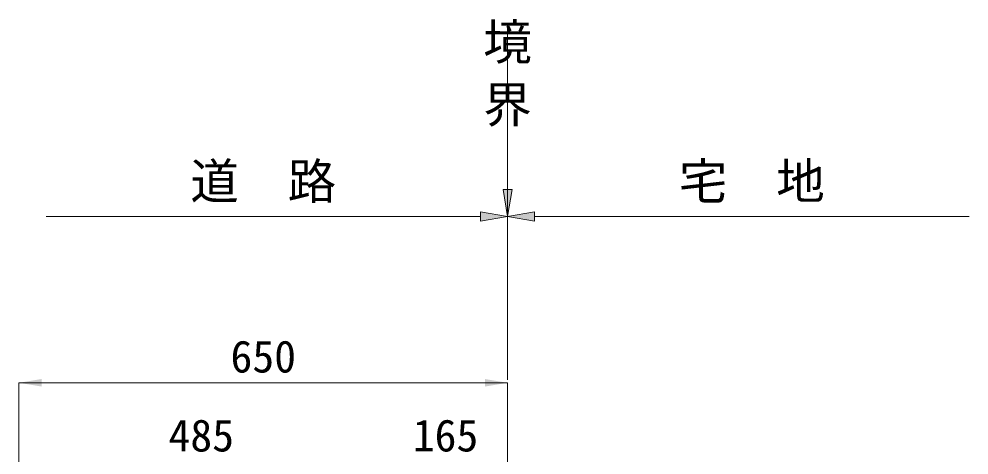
# Model space of a CAD drawing. Units: millimetres at full size; details may follow other scales. Extents: x 10958 to 33220, y 2125 to 9550.
# Drawn here: x 17008 to 18272, y 7425 to 8005 of the extents above; entities that cross this region are included whole.
import ezdxf
from ezdxf.enums import TextEntityAlignment as Align

# ---------------------------------------------------------------- set-up
doc = ezdxf.new("R2010")
doc.units = ezdxf.units.MM
doc.header["$LTSCALE"] = 20
doc.layers.add('寸法線', color=7, linetype='Continuous', lineweight=13)
doc.styles.add('ＭＳ ゴシック', font='')
doc.styles.get('ＭＳ ゴシック').set_extended_font_data('MS Gothic')

# ---------------------------------------------------------------- blocks, each defined once
blk = doc.blocks.new('filled_arrow')
at = {"color": 0, "linetype": 'Continuous', "lineweight": -2}
blk.add_solid([(7.5, 1.25), (0, 0), (7.5, -1.25)], dxfattribs=at)

msp = doc.modelspace()

# ---------------------------------------------------------------- hatches: boundary and pattern name
at = {"layer": '寸法線'}
for points in [[(17664.14, 7778), (17652.14, 7778), (17658.14, 7742)], [(17622.14, 7748), (17622.14, 7736), (17658.14, 7742)], [(17694.14, 7748), (17694.14, 7736), (17658.14, 7742)]]:
    msp.add_hatch(color=256, dxfattribs=at).paths.add_polyline_path(points)

# ---------------------------------------------------------------- linework, layer by layer
for p, q in [((17658.14, 7778), (17658.14, 7998.47)), ((17658.14, 7524.54), (17658.14, 7798.08)), ((17044.14, 7742), (17622.14, 7742)), ((17694.14, 7742), (18272.14, 7742)), ((17008.14, 7520.81), (17658.14, 7520.81)), ((17008.14, 7121.82), (17008.14, 7520.81)), ((17658.14, 7241.82), (17658.14, 7520.81))]:
    msp.add_line(p, q, dxfattribs=at)
for points in [[(17664.14, 7778), (17652.14, 7778), (17658.14, 7742)], [(17622.14, 7748), (17622.14, 7736), (17658.14, 7742)], [(17694.14, 7748), (17694.14, 7736), (17658.14, 7742)]]:
    msp.add_lwpolyline(points, close=True, dxfattribs=at)

# ---------------------------------------------------------------- block references
at = {"layer": '寸法線', "xscale": 4, "yscale": 4}
msp.add_blockref('filled_arrow', (17008.14, 7520.81), dxfattribs=at)
at = {"layer": '寸法線', "xscale": 4, "yscale": 4, "rotation": 180}
msp.add_blockref('filled_arrow', (17658.14, 7520.81), dxfattribs=at)

# ---------------------------------------------------------------- texts
at = {"layer": '寸法線', "style": 'ＭＳ ゴシック'}
for s, p in [('境', (17625.76, 7997.82)), ('界', (17625.76, 7914.48))]:
    msp.add_text(s, height=47.47, dxfattribs=at).set_placement(p, align=Align.TOP_LEFT)
for s, height, p in [('道\u3000路', 47.47, (17333.14, 7788.93)), ('宅\u3000地', 47.47, (17983.14, 7788.93)), ('650', 42.72, (17333.14, 7555.81)), ('485', 42.72, (17250.64, 7450.81)), ('165', 42.72, (17575.64, 7450.81))]:
    msp.add_text(s, height=height, dxfattribs=at).set_placement(p, align=Align.MIDDLE_CENTER)

doc.saveas('drawing.dxf')
